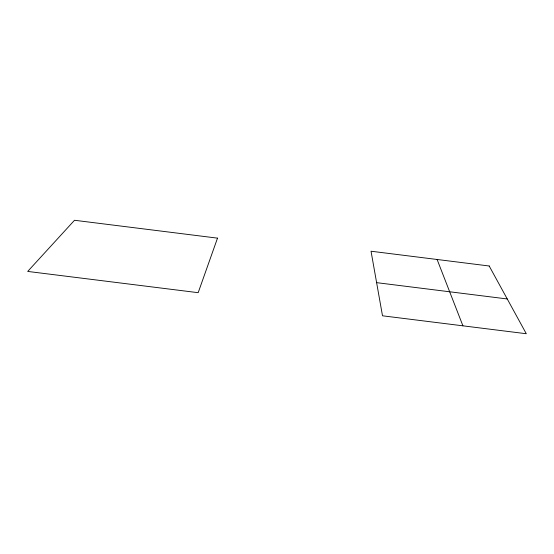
<?xml version="1.0" encoding="UTF-8"?>
<svg xmlns="http://www.w3.org/2000/svg" width="554" height="554" viewBox="0 0 554 554"><rect width="100%" height="100%" fill="white"/><g stroke="black" fill="none" stroke-linecap="round" stroke-linejoin="round"><path stroke-width="0.83" d="M376.616 282.651L507.249 298.966M437.106 259.487L462.922 325.828M217.507 238.144L198.18 292.685L27.7 271.425L74.513 220.27L217.507 238.144M489.189 265.996L371.035 251.225L382.502 315.794L526.3 333.73L489.189 265.996"/></g></svg>
